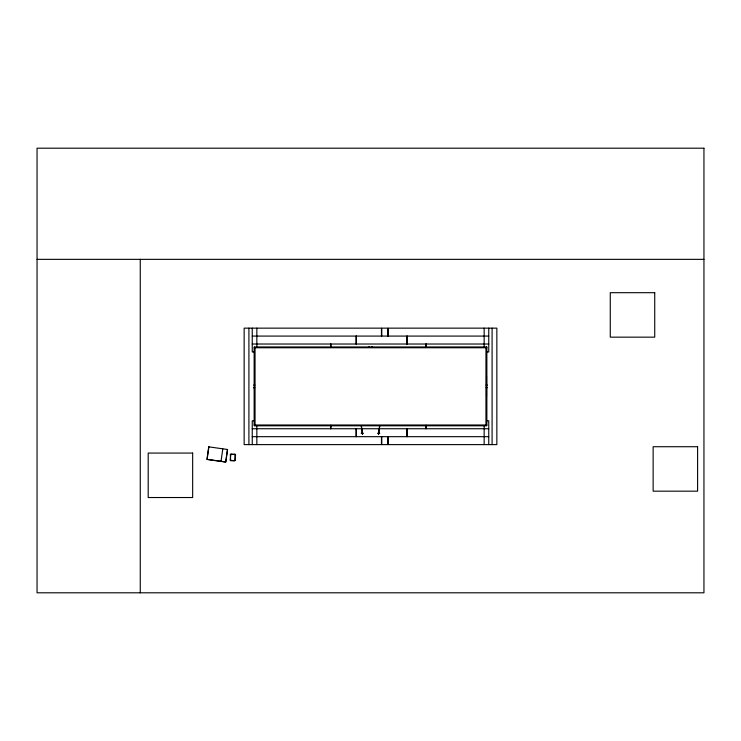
<?xml version="1.0" encoding="UTF-8"?>
<svg xmlns="http://www.w3.org/2000/svg" width="741" height="741" viewBox="0 0 741 741"><rect width="100%" height="100%" fill="white"/><g stroke="black" fill="none" stroke-linecap="round" stroke-linejoin="round"><path stroke-width="1.11" d="M379.587 425.834L378.494 434.504L379.772 425.862M208.869 446.943L207.119 459.364L225.672 461.967L227.422 449.546M221.031 461.319L222.782 448.898M362.145 433.142L361.191 433.226L362.173 433.392M362.33 433.115L363.312 433.281L362.368 433.374M37.05 259.35L703.95 259.35M252.246 336.081L488.754 336.081M252.246 344.019L488.754 344.019M371.676 346.769L371.704 347.436M254.228 347.751L486.772 347.751M254.552 351.966L252.246 351.966L252.246 328.143M486.485 351.966L488.754 351.966L488.754 328.143M486.522 376.187L486.522 396.574M254.043 384.922L254.709 384.922M486.291 384.922L486.957 384.922M254.709 385.172L254.043 385.2M486.291 385.172L486.957 385.2M254.709 387.589L253.755 387.867L254.709 387.839M486.291 387.589L487.245 387.552L486.291 387.839M254.552 420.795L252.246 420.795L252.246 444.609M486.485 420.795L488.754 420.795L488.754 444.609M254.228 425.001L486.772 425.001M252.246 428.733L488.754 428.733M252.246 436.671L488.754 436.671M378.67 433.115L377.688 433.281L378.632 433.374M378.855 433.142L379.809 433.226L378.827 433.392M361.413 425.834L362.506 434.504L361.228 425.862M492.089 328.143L492.089 444.609M486.531 347.196L486.531 425.556M485.976 347.751L485.976 425.001M484.151 328.143L484.151 346.593M484.151 426.158L484.151 444.609M426.232 344.019L426.232 347.427M426.232 425.334L426.232 428.733M425.918 344.019L425.918 347.427M425.918 425.334L425.918 428.733M407.18 336.081L407.18 344.019M407.18 428.733L407.18 436.671M406.865 336.081L406.865 344.019M406.865 428.733L406.865 436.671M388.127 336.081L388.127 328.143L496.85 328.143L496.85 444.609L388.127 444.609L388.127 436.671M387.812 336.081L387.812 328.143L381.772 328.143L381.772 336.081M387.812 436.671L387.812 444.609L381.772 444.609L381.772 436.671M381.458 336.081L381.458 328.143L244.15 328.143L244.15 444.609L381.458 444.609L381.458 436.671M371.963 346.769L371.963 347.436M369.296 347.436L369.324 346.482L369.037 347.436M356.365 336.081L356.365 344.019M356.365 428.733L356.365 436.671M356.05 336.081L356.05 344.019M356.05 428.733L356.05 436.671M330.958 344.019L330.958 347.427M330.958 425.334L330.958 428.733M330.643 344.019L330.643 347.427M330.643 425.334L330.643 428.733M256.849 328.143L256.849 346.593M256.849 426.158L256.849 444.609M255.024 347.751L255.024 425.001M254.469 347.196L254.469 425.556M248.911 328.143L248.911 444.609M140.262 259.35L140.262 592.8M208.721 446.842L206.952 459.42L225.82 462.069L227.589 449.491L208.721 446.842M230.951 454.057L230.081 460.263L234.721 460.921L235.592 454.705L230.951 454.057M234.953 454.196L230.284 454.52L230.72 460.782L235.397 460.448L234.953 454.196M703.95 148.2L37.05 148.2L37.05 592.8L703.95 592.8L703.95 148.2M654.729 292.695L610.269 292.695L610.269 337.155L654.729 337.155L654.729 292.695M486.772 346.964L254.228 346.964L254.228 425.797L486.772 425.797L486.772 346.964M697.596 446.721L653.136 446.721L653.136 491.181L697.596 491.181L697.596 446.721M192.66 453.066L148.2 453.066L148.2 497.526L192.66 497.526L192.66 453.066"/></g></svg>
